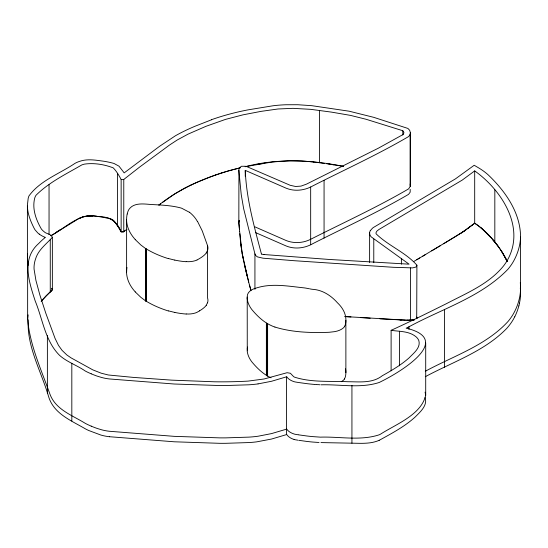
<?xml version="1.0" encoding="UTF-8"?>
<svg xmlns="http://www.w3.org/2000/svg" width="548" height="548" viewBox="0 0 548 548"><rect width="100%" height="100%" fill="white"/><g stroke="black" fill="none" stroke-linecap="round" stroke-linejoin="round"><path stroke-width="0.82" d="M126.615 219.57L126.657 218.015A70.137 40.49 0 0 1 127.191 214.015M126.615 271.897L126.657 270.349A70.137 40.49 0 0 1 126.978 267.445M247.264 350.789L247.21 297.05C246.826 291.844 252.251 289.002 256.587 287.912C271.63 283.172 287.501 286.083 302.791 287.727A24.03 13.871 0 0 1 306.133 288.166L309.182 288.755M247.21 349.377L247.463 347.028M391.114 370.825L391.114 330.314C409.836 321.84 428.248 312.696 446.647 303.558C466.629 293.091 488.652 284.159 503.297 266.246A105.565 60.951 0 0 0 509.051 257.033C524.34 224.913 500.612 189.348 474.691 170.894L462.183 180.128L378.901 229.509L376.853 231.16L376.113 232.475A7.227 4.172 0 0 0 376.127 233.838C388.142 245.71 405.678 252.333 416.905 265.198L416.706 318.731M239.62 231.509L238.832 222.632L239.414 220.323L238.914 221.529M211.425 119.717A177.038 102.209 0 0 1 247.84 109.895L273.226 105.743A87.714 50.642 0 0 1 286.001 104.75L297.852 104.73L311.833 105.689L349.199 111.21L373.715 117.327L407.918 128.438L409.657 130.273L410.384 132.78L410.274 186.375L408.609 188.861A4.637 2.678 0 0 1 408.376 189.019C376.99 207.329 343.911 222.495 311.504 238.859C303.989 242.942 294.721 243.798 286.7 240.73A18.872 10.898 0 0 1 285.878 240.408L254.964 226.879M39.264 234.112A23.687 13.679 0 0 0 44.868 237.216L45.361 237.366L45.018 237.654A106.1 61.253 0 0 0 38.73 243.476C21.009 258.93 29.181 282.309 35.243 301.099C42.744 319.224 45.135 341.068 59.616 355.399C67.164 362.118 77.021 365.283 85.262 371.01A57.821 33.387 0 0 0 88.831 372.77L91.228 373.818M27.64 267.061L27.64 319.395C29.948 345.425 41.278 369.79 49.93 394.135C55.725 409.808 72.336 415.261 85.262 423.344A57.821 33.387 0 0 0 88.831 425.097L91.228 426.152M425.303 371.256C453.408 355.988 485.775 345.665 507.969 321.546A111.806 64.548 0 0 0 513.469 313.716C518.079 305.51 520.792 296.119 520.586 286.673L520.573 237.099C520.497 212.658 505.345 191.238 488.247 174.915A76.302 44.052 0 0 0 479.349 168.311L474.198 165.256L455.47 178.86L373.62 227.365A16.776 9.686 0 0 0 372.503 228.174L370.29 230.681M416.884 317.545L416.864 318.381L416.74 317.066M27.64 319.395L28.126 314.874M520.573 237.099C520.23 245.607 517.634 253.977 513.469 261.382A111.806 64.548 0 0 1 507.969 269.212C480.98 297.201 442.215 308.675 408.787 326.896M27.612 254.025L27.441 259.279L28.243 265.239M27.612 259.464L27.66 267.28M41.614 300.749L52.361 289.618L52.361 237.291C51.409 233.612 45.772 234.147 43.532 231.235A23.824 13.755 0 0 1 41.347 228.961C36.072 219.878 32.031 208.98 34.647 198.397A26.16 15.104 0 0 1 36.017 195.28C48.909 182.347 66.048 174.106 81.727 164.969A18.084 10.439 0 0 1 84.454 164.119C93.996 162.722 104.332 164.441 113.231 167.866C116.546 171.195 118.93 175.367 121.142 179.491L121.142 231.818L122.951 231.811M28.243 319.765C26.605 346.377 41.196 371.263 48.45 396.101C53.416 413.672 71.089 420.439 85.262 428.783A57.821 33.387 0 0 0 88.831 430.543L100.873 435.044A34.229 19.762 0 0 0 109.408 436.735M519.545 303.147L518.881 305.907M127.204 214.015L127.8 211.918A31.674 18.29 0 0 1 128.951 209.405C133.596 202.623 143.049 203.822 150.159 204.431C160.249 205.034 170.49 205.26 180.333 207.829A18.892 10.912 0 0 1 181.772 208.274L189.279 212.22M239.127 220.913L238.812 222.104L239.449 229.276M52.361 237.291C46.443 244.052 38.312 249.71 35.599 258.875A77.357 44.662 0 0 0 34.072 269.184L35.935 280.453L39.874 295.009L45.847 313.34L55.053 338.369L58.492 345.391L62.061 350.364L66.863 354.974L70.939 357.796L92.811 369.873L101.325 373.229L108.299 374.983L133.465 377.408L171.668 380.141L214.494 381.792A279.295 161.249 0 0 0 248.025 381.113L264.088 378.99L287.104 372.709L290.399 373.27L293.05 376.038A12.07 6.973 0 0 0 294.242 377.045C311.264 382.675 330.108 380.894 347.877 381.723C359.57 381.744 372.4 383.531 382.319 375.716C391.738 370.434 401.163 364.947 409.253 357.734C413.569 353.159 420.789 347.918 418.878 340.753A19.591 11.309 0 0 0 415.994 336.76C409.007 330.951 399.588 331.629 391.114 330.314M207.507 250.505L206.164 252.977M207.507 302.839L206.164 305.311M514.73 316.806L513.469 319.155A112.093 64.719 0 0 1 506.742 328.403C484.398 351.432 452.97 361.796 425.303 376.702M121.142 179.491L123.773 179.47L139.85 166.9L169.695 144.925L177.182 140.028L188.074 134.123L205.952 126.321L225.495 119.396L242.97 114.847L261.06 111.367L278.062 108.977L292.947 108.34L310.695 109.333L331.492 112.121L350.46 115.381L366.043 119.259L402.801 130.725L403.924 132.452L403.451 134.322L378.456 148.138L306.476 184.142L301.01 186.108L295.584 186.498L290.2 185.299L246.703 166.565A11.378 6.569 0 0 0 245.237 166.263L241.312 166.277L239.257 168.284A12.638 7.295 0 0 0 238.935 169.181L238.832 222.632M41.169 301.4L46.176 295.749L52.005 290.372L52.348 288.947L51.95 288.31L52.361 289.618L50.265 292.125L50.265 239.784M126.972 229.283L123.279 231.804M124.841 230.961L123.773 231.804L123.773 179.47M474.691 170.894L474.691 223.221L464.786 230.708L455.388 236.626M461.265 233.037L474.678 223.242C488.487 232.455 499.392 246.052 506.948 260.738M471.335 225.776L472.986 224.509M468.095 228.269L469.725 227.023M160.619 203.822L158.817 205.144C182.196 186.45 210.596 175.189 239.414 167.996M162.4 202.52L174.62 193.944L185.265 187.868M464.786 230.708L443.572 243.771M75.535 220.604L50.827 235.791C65.664 227.995 79.789 211.891 98.174 216.576C108.675 216.405 116.717 220.892 120.498 230.653M56.314 232.188L60.054 229.824M455.409 236.606L416.788 259.711M440.619 245.531L431.708 250.861M422.761 256.176L425.748 254.402M413.788 261.499L419.775 257.944M75.528 220.618C84.365 213.597 96.01 215.994 106.134 217.871M79.467 218.357L83.063 216.857M245.257 176.285L245.257 170.373L285.878 188.074A18.872 10.898 0 0 0 286.7 188.396C295.345 191.752 305.27 190.32 313.175 185.704C345 169.558 377.545 154.721 408.376 136.692A4.637 2.678 0 0 0 408.609 136.527L409.959 134.931L410.384 132.78M255.608 232.605L285.878 245.853A18.872 10.898 0 0 0 286.7 246.175C295.345 249.525 305.27 248.093 313.175 243.476C344.993 227.324 377.545 212.494 408.376 194.465A4.637 2.678 0 0 0 408.609 194.3L410.171 192.177L410.192 189.361M185.245 187.882L190.937 185.08M408.034 327.252L408.411 327.074M407.657 327.43L406.904 327.786M406.143 328.142C454.744 339.733 399.074 372.804 380.641 381.757A25.407 14.666 0 0 1 379.168 382.49C360.502 388.58 340.246 384.251 320.95 384.812M190.916 185.087L196.814 182.422M196.794 182.429L209.069 177.442M209.041 177.456L215.391 175.086M211.501 119.793L194.78 126.348A177.004 102.195 0 0 0 175.463 135.74L159.523 146.337L124.149 172.908L123.355 171.805A25.592 14.775 0 0 1 123.115 171.483L118.991 166.174L114.018 163.475A18.296 10.563 0 0 0 113.374 163.29L111.744 162.852A47.964 27.695 0 0 0 108.36 162.071L106.737 161.742A60.705 35.051 0 0 0 104.271 161.304C96.092 160.228 87.481 158.502 79.46 161.427A21.399 12.357 0 0 0 75.487 163.092A27.147 15.673 0 0 0 74.96 163.379C59.581 173.743 40.052 180.559 28.976 195.924A38.148 22.023 0 0 0 28.154 198.568L27.4 205.212L27.407 258.423M215.364 175.1L222.091 172.791M286.577 429.132L271.596 433.584L258.053 436.229A71.48 41.264 0 0 1 248.867 437.126L225.899 437.866A248.491 143.466 0 0 1 219.782 437.873L174.257 436.352L109.415 431.269A33.798 19.509 0 0 1 101.633 429.803L97.202 428.454A77.124 44.525 0 0 1 91.235 426.145M222.063 172.805L228.927 170.723M228.9 170.736L240.606 167.736M245.114 166.715C277.384 158.262 311.004 159.824 343.445 166.366L338.664 165.571M245.333 166.688L272.096 162.023L289.974 160.68M257.375 164.332L264.705 163.119M85.892 216.152L92.715 216.035M258.053 383.895L271.596 381.257L286.577 376.798L286.577 434.578L271.596 439.03L256.649 441.859A71.795 41.449 0 0 1 248.867 442.565L225.899 443.305A248.491 143.466 0 0 1 219.782 443.318L174.257 441.791L109.415 436.715M409.233 320.217L414.261 320.005L407.897 320.196M406.589 320.135L412.589 320.217M123.115 231.804L121.142 231.831C117.71 225.831 114.292 217.905 106.134 217.885M122.786 231.811L123.608 231.804M379.223 440.311A24.776 14.303 0 0 1 367.571 443.085A49.436 28.544 0 0 1 359.515 443.325L320.95 442.585M289.94 160.694L301.852 160.954L313.627 161.982M238.832 170.298L241.23 194.656L243.655 208.692L254.93 253.923L255.663 255.491L257.471 256.909L263.006 258.183L294.221 260.711L393.423 267.301L412.589 267.89L416.035 267.02L416.905 265.198M405.26 320.114L407.911 320.176M399.985 319.936L405.273 320.101L345.35 316.6M401.314 319.97L379.86 318.806M320.683 437.133C340.061 436.55 360.42 440.955 379.168 434.817A25.407 14.666 0 0 0 380.641 434.085C395.875 424.248 421.371 414.802 425.707 395.224L425.707 342.89M320.142 437.105L319.607 437.078M319.874 384.765L318.799 384.71M319.066 437.051L312.983 436.633A114.69 66.212 0 0 1 306.729 435.968L298.591 434.845M319.066 442.496L312.983 442.072A114.69 66.212 0 0 1 306.729 441.414L298.776 440.318M318.265 384.675L316.429 384.566M186.204 314.038L186.025 314.031A49.663 28.674 0 0 1 174.805 312.415M344.569 316.532L350.98 316.956M360.584 317.593L370.229 318.196M315.963 384.532L314.586 384.436M314.127 384.395L312.983 384.299A114.69 66.212 0 0 1 306.729 383.634L298.776 382.545M264.047 254.532L328.882 259.437L409.082 264.177L371.188 236.866A14.084 8.131 0 0 1 370.256 230.681M313.6 161.996L319.45 162.735L319.45 110.401M319.422 162.749L324.238 163.427M326.677 163.756L333.903 164.811M329.053 164.112L338.691 165.565M298.235 382.463L295.365 381.99A9.48 5.473 0 0 1 294.194 381.703L294.118 381.689A16.043 9.261 0 0 1 286.748 376.764M298.235 434.79L295.365 434.317A9.48 5.473 0 0 1 294.194 434.037L294.118 434.016A16.043 9.261 0 0 1 286.748 429.098M297.872 440.181L295.365 439.763A9.48 5.473 0 0 1 294.194 439.482L294.118 439.462M309.826 288.878L311.312 289.152A11.09 6.405 0 0 0 312.298 289.289C322.299 289.817 330.985 295.482 337.445 302.791A57.588 33.25 0 0 1 345.603 323.573L345.507 323.841A24.941 14.399 0 0 1 345.309 324.656A16.68 9.631 0 0 1 344.329 326.635M174.785 260.115L168.483 258.546M174.785 312.442L168.483 310.874M274.925 327.04L275.486 327.218A66.63 38.47 0 0 0 285.837 329.786C299.489 332.499 313.483 332.773 327.348 332.355A48.635 28.078 0 0 0 329.348 332.259L334.629 331.65A15.659 9.042 0 0 0 344.534 326.69M111.1 219.111L113.237 220.207M247.182 298.461A54.971 31.736 0 0 0 251.909 309.627C257.307 316.134 263.746 322.279 271.548 325.711A25.283 14.597 0 0 0 274.911 327.053M247.182 350.795A54.971 31.736 0 0 0 251.909 361.961C257.204 368.304 263.444 374.394 271.055 377.812M135.219 239.572L140.87 245.011L146.254 249.039L146.254 301.366L140.87 297.338L135.219 291.906M474.678 223.242L478.007 225.386M477.986 225.406C490.118 235.071 500.502 247.436 507.243 261.451M480.945 227.653L490.529 237.27M498.111 246.23L492.679 239.729M114.094 220.981L119.443 228.708M501.043 250.306L507.236 261.464M51.95 288.31L52.348 288.947M197.533 221.406L202.239 230.866L207.521 245.545L207.521 297.879A21.646 12.494 0 0 1 207.514 302.839M120.711 231.044L121.142 231.818L120.293 230.263M425.077 392.142L425.707 395.224M425.077 397.581C427.844 405.534 420.145 411.938 415.288 416.918C405.034 426.269 392.711 432.872 380.641 439.53A25.407 14.666 0 0 1 379.168 440.263M249.539 285.159L250.916 290.433C245.874 271.829 241.065 253.018 239.839 233.708M410.192 183.923L410.274 186.375L410.274 134.041L410.384 185.108M248.751 282.145L242.189 253.614L239.64 231.496M247.21 276.124L244.319 264.047M242.209 253.601L243.024 257.998M240.935 244.792L241.504 249.21M520.299 282.549L520.586 286.673M245.257 170.373C246.395 198.766 254.094 226.173 261.293 253.477A3.041 1.754 0 0 0 261.56 254.053M247.264 298.461L247.21 297.05M27.407 206.096C27.578 213.741 30.476 220.988 33.853 227.735A79.323 45.799 0 0 0 34.414 228.783L34.723 229.317A31.065 17.94 0 0 0 35.051 229.852L37.791 232.934A31.517 18.194 0 0 0 39.244 234.119M494.823 189.875L494.823 242.202M444.476 309.538L444.476 367.311M410.548 267.924L410.548 320.251M408.979 326.807L408.979 329.334M402.801 130.725L402.801 134.945M401.396 258.32L401.396 264.225M399.451 331.245L399.451 365.852M373.777 239.079L373.777 262.711M369.619 232.859L369.619 262.492M351.932 385.436L351.932 443.209M345.877 320.354L345.877 372.688M324.067 180.319L324.067 238.092M310.668 186.943L310.668 244.723M267.616 323.847L267.616 376.175M266.903 323.526L266.903 375.86M266.369 323.108L266.369 375.442M254.93 253.923L254.93 289.371M146.049 248.922L146.049 301.249M145.871 248.792L145.871 301.126M126.615 219.83L126.615 272.157M117.498 173.312L117.498 225.646M71.822 363.269L71.822 421.042M49.046 184.683L49.046 234.482M47.381 335.534L47.381 393.306M520.305 287.988A135.424 78.186 0 0 1 519.463 303.14M518.833 305.9A147.412 85.104 0 0 1 514.743 316.806M294.098 439.482A16.043 9.261 0 0 1 286.748 434.537M168.387 310.976A88.194 50.916 0 0 1 146.364 301.304M168.387 258.649A88.194 50.916 0 0 1 146.364 248.97M186.224 313.949A14.481 8.364 0 0 0 196.979 312.374L197.081 312.244A37.757 21.797 0 0 0 199.541 310.867M206.329 305.352A34.51 19.927 0 0 1 199.499 310.839M207.514 245.545A21.646 12.494 0 0 1 207.514 250.505M186.025 261.718A49.663 28.674 0 0 1 174.805 260.088M196.979 260.047A14.481 8.364 0 0 1 186.224 261.622M197.088 259.916A37.757 21.797 0 0 0 199.541 258.533A34.51 19.927 0 0 0 206.329 253.025M189.409 212.172A56.896 32.846 0 0 1 197.383 221.433M135.274 291.885A75.508 43.593 0 0 1 126.533 271.897M135.274 239.558A75.508 43.593 0 0 1 126.533 219.57M344.534 379.017A15.659 9.042 0 0 1 341.281 381.703M344.329 378.963A16.68 9.631 0 0 0 345.302 376.99A24.941 14.399 0 0 0 345.507 376.175L345.562 375.901A57.588 33.25 0 0 0 345.548 368.79M91.235 373.811A77.124 44.525 0 0 0 97.195 376.134L101.633 377.476A33.798 19.509 0 0 0 109.408 378.956L174.257 384.018L219.782 385.545A248.491 143.466 0 0 0 225.899 385.532L248.867 384.799A71.48 41.264 0 0 0 258.053 383.901M264.047 254.478A6.843 3.952 0 0 1 261.677 254.156"/></g></svg>
